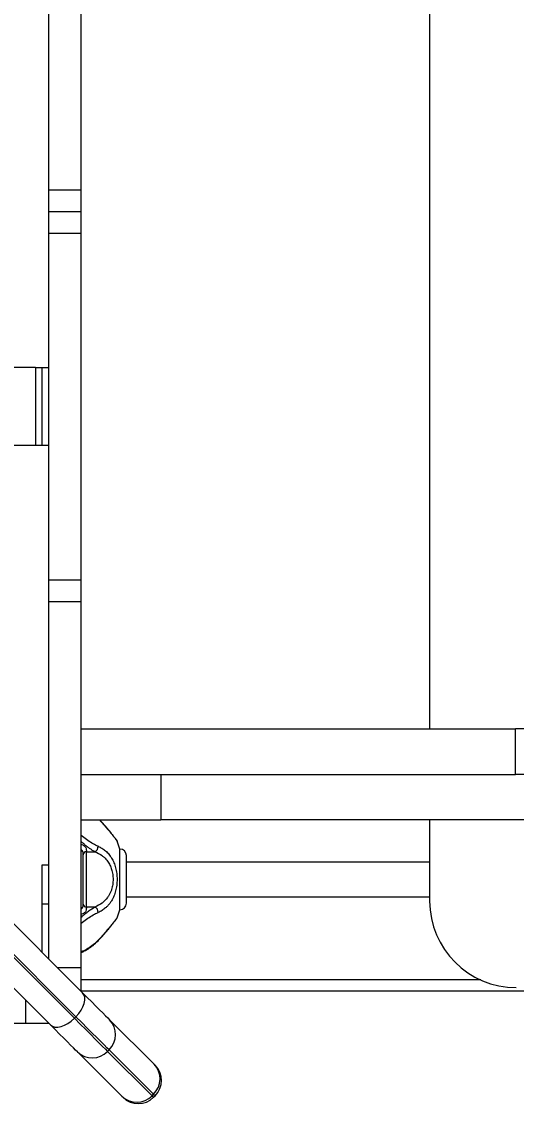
# Model space of a CAD drawing. Header units: millimetres. Extents: x -6332 to 8932, y -6739 to 7096.
# Drawn here: x -1409 to -1180, y 2846 to 3348 of the extents above; entities that cross this region are included whole.
import ezdxf

# ---------------------------------------------------------------- set-up
doc = ezdxf.new("R2010")
doc.units = ezdxf.units.MM
for name, color, linetype in [('DIKOM_ОБЪЕКТ', 7, 'Continuous'), ('DIKOM_РАЗМЕР_ЗОНА', 7, 'Continuous'), ('DIKOM_РАЗМЕР_ОБЪЕКТА', 7, 'Continuous')]:
    doc.layers.add(name, color=color, linetype=linetype)
doc.styles.add('style1', font='arial.ttf', dxfattribs={"width": 0.8})
doc.dimstyles.new('1-50', dxfattribs={"dimtxt": 300, "dimasz": 200, "dimexe": 100, "dimexo": 0, "dimgap": 100, "dimtad": 1, "dimtxsty": 'style1', "dimcen": 200, "dimclrd": 7, "dimclre": 7, "dimclrt": 7, "dimadec": 1, "dimazin": 2, "dimtfac": 1, "dimtmove": 0, "dimatfit": 2, "dimfxl": 0, "dimlwd": 25, "dimlwe": 18, "dimarcsym": 0})

# ---------------------------------------------------------------- blocks, each defined once
blk = doc.blocks.new('*D9')
at = {"layer": 'Defpoints', "color": 0, "transparency": 16777216}
for p in [(777.17, 5593.97), (-4228.73, -3389.78), (7301.72, -3389.78)]:
    blk.add_point(p, dxfattribs=at)
at = {"layer": 'DIKOM_РАЗМЕР_ОБЪЕКТА', "color": 7, "lineweight": 18, "transparency": 16777216}
for p, q in [((777.17, 5593.97), (7401.72, 5593.97)), ((-4228.73, -3389.78), (7401.72, -3389.78))]:
    blk.add_line(p, q, dxfattribs=at)
at = {"layer": 'DIKOM_РАЗМЕР_ОБЪЕКТА', "color": 7, "lineweight": 25, "transparency": 16777216}
blk.add_line((7301.72, 5393.97), (7301.72, -3189.78), dxfattribs=at)
at = {"layer": 'DIKOM_РАЗМЕР_ОБЪЕКТА', "color": 7, "transparency": 16777216}
for points in [[(7268.39, 5393.97), (7335.06, 5393.97), (7301.72, 5593.97)], [(7268.39, -3189.78), (7335.06, -3189.78), (7301.72, -3389.78)]]:
    blk.add_solid(points, dxfattribs=at)
at = {"layer": 'DIKOM_РАЗМЕР_ОБЪЕКТА', "color": 7, "transparency": 16777216, "insert": (7048.55, 1153.71), "char_height": 300, "attachment_point": 5, "rotation": 90, "style": 'style1'}
blk.add_mtext('9000', dxfattribs=at)
blk = doc.blocks.new('*D10')
at = {"layer": 'Defpoints', "color": 0, "transparency": 16777216}
for p in [(4034.78, 3636.59), (-4490.85, -1960.46), (4034.78, -5533.39)]:
    blk.add_point(p, dxfattribs=at)
at = {"layer": 'DIKOM_РАЗМЕР_ОБЪЕКТА', "color": 7, "lineweight": 18, "transparency": 16777216}
for p, q in [((4034.78, 3636.59), (4034.78, -5633.39)), ((-4490.85, -1960.46), (-4490.85, -5633.39))]:
    blk.add_line(p, q, dxfattribs=at)
at = {"layer": 'DIKOM_РАЗМЕР_ОБЪЕКТА', "color": 7, "lineweight": 25, "transparency": 16777216}
blk.add_line((-4290.85, -5533.39), (3834.78, -5533.39), dxfattribs=at)
at = {"layer": 'DIKOM_РАЗМЕР_ОБЪЕКТА', "color": 7, "transparency": 16777216}
for points in [[(-4290.85, -5500.05), (-4290.85, -5566.72), (-4490.85, -5533.39)], [(3834.78, -5500.05), (3834.78, -5566.72), (4034.78, -5533.39)]]:
    blk.add_solid(points, dxfattribs=at)
at = {"layer": 'DIKOM_РАЗМЕР_ОБЪЕКТА', "color": 7, "transparency": 16777216, "insert": (308.03, -5280.21), "char_height": 300, "attachment_point": 5, "style": 'style1'}
blk.add_mtext('8500', dxfattribs=at)
blk = doc.blocks.new('*D11')
at = {"layer": 'Defpoints', "color": 0, "transparency": 16777216}
for p in [(1114.35, 7096.35), (-4349.59, -4627.34), (8831.76, -4627.34)]:
    blk.add_point(p, dxfattribs=at)
at = {"layer": 'DIKOM_РАЗМЕР_ЗОНА', "color": 7, "lineweight": 18, "transparency": 16777216}
for p, q in [((1114.35, 7096.35), (8931.76, 7096.35)), ((-4349.59, -4627.34), (8931.76, -4627.34))]:
    blk.add_line(p, q, dxfattribs=at)
at = {"layer": 'DIKOM_РАЗМЕР_ЗОНА', "color": 7, "lineweight": 25, "transparency": 16777216}
blk.add_line((8831.76, 6896.35), (8831.76, -4427.34), dxfattribs=at)
at = {"layer": 'DIKOM_РАЗМЕР_ЗОНА', "color": 7, "transparency": 16777216}
for points in [[(8798.42, 6896.35), (8865.09, 6896.35), (8831.76, 7096.35)], [(8798.42, -4427.34), (8865.09, -4427.34), (8831.76, -4627.34)]]:
    blk.add_solid(points, dxfattribs=at)
at = {"layer": 'DIKOM_РАЗМЕР_ЗОНА', "color": 7, "transparency": 16777216, "insert": (8578.59, 1308.2), "char_height": 300, "attachment_point": 5, "rotation": 90, "style": 'style1'}
blk.add_mtext('11750', dxfattribs=at)
blk = doc.blocks.new('*D12')
at = {"layer": 'Defpoints', "color": 0, "transparency": 16777216}
for p in [(6134.38, 3354.85), (-6332, -2644.93), (6134.38, -6639)]:
    blk.add_point(p, dxfattribs=at)
at = {"layer": 'DIKOM_РАЗМЕР_ЗОНА', "color": 7, "lineweight": 18, "transparency": 16777216}
for p, q in [((6134.38, 3354.85), (6134.38, -6739)), ((-6332, -2644.93), (-6332, -6739))]:
    blk.add_line(p, q, dxfattribs=at)
at = {"layer": 'DIKOM_РАЗМЕР_ЗОНА', "color": 7, "lineweight": 25, "transparency": 16777216}
blk.add_line((-6132, -6639), (5934.38, -6639), dxfattribs=at)
at = {"layer": 'DIKOM_РАЗМЕР_ЗОНА', "color": 7, "transparency": 16777216}
for points in [[(-6132, -6605.67), (-6132, -6672.33), (-6332, -6639)], [(5934.38, -6605.67), (5934.38, -6672.33), (6134.38, -6639)]]:
    blk.add_solid(points, dxfattribs=at)
at = {"layer": 'DIKOM_РАЗМЕР_ЗОНА', "color": 7, "transparency": 16777216, "insert": (-98.81, -6385.83), "char_height": 300, "attachment_point": 5, "style": 'style1'}
blk.add_mtext('12500', dxfattribs=at)

msp = doc.modelspace()

# ---------------------------------------------------------------- linework, layer by layer
at = {"layer": 'DIKOM_ОБЪЕКТ', "color": 7, "linetype": 'Continuous', "lineweight": 15}
for p, q in [((-1220.33, 3679.087), (-1220.33, 3021.087)), ((-1396.33, 3430.087), (-1396.33, 3270.087)), ((-1381.33, 3430.087), (-1381.33, 3270.087)), ((-1381.33, 3270.087), (-1396.33, 3270.087)), ((-1396.33, 3270.087), (-1396.33, 3260.087)), ((-1381.33, 3270.087), (-1381.33, 3260.087)), ((-1381.33, 3260.087), (-1396.33, 3260.087)), ((-1396.33, 3260.087), (-1396.33, 3250.087)), ((-1381.33, 3260.087), (-1381.33, 3250.087)), ((-1381.33, 3250.087), (-1396.33, 3250.087)), ((-1396.33, 3250.087), (-1396.33, 3089.823)), ((-1381.33, 3250.087), (-1381.33, 3089.823)), ((-1402.33, 3188.087), (-1436.33, 3188.087)), ((-1402.33, 3188.087), (-1402.33, 3152.087)), ((-1402.33, 3188.087), (-1399.33, 3188.087)), ((-1399.33, 3188.087), (-1396.33, 3188.087)), ((-1399.33, 3188.087), (-1399.33, 3152.087)), ((-1402.33, 3152.087), (-1436.33, 3152.087)), ((-1399.33, 3152.087), (-1402.33, 3152.087)), ((-1396.33, 3152.087), (-1399.33, 3152.087)), ((-1381.33, 3089.823), (-1396.33, 3089.823)), ((-1396.33, 3089.823), (-1396.33, 3079.837)), ((-1381.33, 3089.823), (-1381.33, 3079.837)), ((-1381.33, 3079.837), (-1396.33, 3079.837)), ((-1396.33, 3079.837), (-1396.33, 2914.936)), ((-1381.33, 3079.837), (-1381.33, 2910.675)), ((-1381.33, 3021.087), (-1180.749, 3021.087)), ((-1180.749, 3000.087), (-1180.749, 3021.087)), ((-860.97, 3021.087), (-1180.749, 3021.087)), ((-1381.33, 3000.087), (-1180.749, 3000.087)), ((-1344.495, 3000.087), (-1344.495, 2979.087)), ((-860.97, 3000.087), (-1180.749, 3000.087)), ((-1381.33, 2979.087), (-1344.495, 2979.087)), ((-1147.777, 2979.087), (-1344.495, 2979.087)), ((-1220.33, 2979.087), (-1220.33, 2941.587)), ((-1363.33, 2937.585), (-1363.33, 2965.585)), ((-1444.138, 2962.744), (-1380.614, 2899.22)), ((-1378.83, 2964.386), (-1374.901, 2964.386)), ((-1378.83, 2938.785), (-1378.83, 2964.386)), ((-1396.33, 2958.087), (-1399.33, 2958.087)), ((-1399.33, 2958.087), (-1399.33, 2940.087)), ((-1220.33, 2959.585), (-1360.33, 2959.585)), ((-1447.861, 2950.91), (-1384.337, 2887.386)), ((-1383.629, 2888.093), (-1447.154, 2951.617)), ((-1395.463, 2884.371), (-1458.988, 2947.895)), ((-1396.33, 2940.087), (-1399.33, 2940.087)), ((-1399.33, 2940.087), (-1399.33, 2917.936)), ((-1360.33, 2943.585), (-1220.33, 2943.585)), ((-1380.881, 2938.167), (-1380.777, 2938.268)), ((-1374.901, 2938.785), (-1378.83, 2938.785)), ((-1373.41, 2923.293), (-1373.455, 2923.222)), ((-1373.403, 2923.438), (-1373.41, 2923.293)), ((-1381.33, 2910.675), (-1392.069, 2910.675)), ((-1381.33, 2910.675), (-1381.33, 2900.087)), ((-1196.693, 2905.087), (-1381.33, 2905.087)), ((-1381.33, 2900.087), (-1381.481, 2900.087)), ((-1381.33, 2900.087), (45.524, 2900.087)), ((-1406.918, 2895.826), (-1406.918, 2885.087)), ((-1379.959, 2898.293), (-1380.614, 2899.22)), ((-1380.614, 2899.22), (-1378.398, 2897.004)), ((-1379.6, 2897.13), (-1379.959, 2898.293)), ((-1379.817, 2894.281), (-1379.553, 2895.775)), ((-1379.553, 2895.775), (-1379.6, 2897.13)), ((-1378.398, 2897.004), (-1376.34, 2894.946)), ((-1376.34, 2894.946), (-1374.456, 2893.062)), ((-1382.328, 2889.551), (-1381.232, 2891.108)), ((-1381.232, 2891.108), (-1380.385, 2892.705)), ((-1380.385, 2892.705), (-1379.817, 2894.281)), ((-1374.456, 2893.062), (-1372.759, 2891.365)), ((-1372.759, 2891.365), (-1371.264, 2889.87)), ((-1371.264, 2889.87), (-1369.982, 2888.588)), ((-1576.081, 2885.087), (-1406.918, 2885.087)), ((-1406.918, 2885.087), (-1396.33, 2885.087)), ((-1396.33, 2885.238), (-1396.33, 2885.087)), ((-1388.949, 2884.141), (-1387.351, 2884.989)), ((-1387.351, 2884.989), (-1385.794, 2886.085)), ((-1385.794, 2886.085), (-1384.337, 2887.386)), ((-1384.337, 2887.386), (-1383.629, 2888.093)), ((-1384.337, 2887.386), (-1381.628, 2884.678)), ((-1383.629, 2888.093), (-1382.328, 2889.551)), ((-1380.921, 2885.385), (-1383.629, 2888.093)), ((-1378.406, 2882.869), (-1380.921, 2885.385)), ((-1369.982, 2888.588), (-1368.922, 2887.528)), ((-1368.922, 2887.528), (-1368.093, 2886.699)), ((-1368.093, 2886.699), (-1347.578, 2866.184)), ((-1395.463, 2884.371), (-1394.536, 2883.716)), ((-1393.247, 2882.155), (-1395.463, 2884.371)), ((-1394.536, 2883.716), (-1393.373, 2883.357)), ((-1393.373, 2883.357), (-1392.018, 2883.309)), ((-1391.189, 2880.097), (-1393.247, 2882.155)), ((-1392.018, 2883.309), (-1390.524, 2883.574)), ((-1389.305, 2878.212), (-1391.189, 2880.097)), ((-1390.524, 2883.574), (-1388.949, 2884.141)), ((-1381.628, 2884.678), (-1379.113, 2882.162)), ((-1379.113, 2882.162), (-1376.809, 2879.859)), ((-1376.102, 2880.566), (-1378.406, 2882.869)), ((-1376.809, 2879.859), (-1374.736, 2877.786)), ((-1374.029, 2878.493), (-1376.102, 2880.566)), ((-1387.608, 2876.516), (-1389.305, 2878.212)), ((-1386.113, 2875.021), (-1387.608, 2876.516)), ((-1384.831, 2873.738), (-1386.113, 2875.021)), ((-1374.736, 2877.786), (-1372.909, 2875.958)), ((-1372.202, 2876.665), (-1374.029, 2878.493)), ((-1372.909, 2875.958), (-1371.341, 2874.391)), ((-1370.634, 2875.098), (-1372.202, 2876.665)), ((-1369.339, 2873.803), (-1370.634, 2875.098)), ((-1383.771, 2872.679), (-1384.831, 2873.738)), ((-1382.942, 2871.85), (-1383.771, 2872.679)), ((-1362.428, 2851.335), (-1382.942, 2871.85)), ((-1371.341, 2874.391), (-1370.046, 2873.096)), ((-1370.046, 2873.096), (-1369.033, 2872.083)), ((-1368.326, 2872.79), (-1369.339, 2873.803)), ((-1369.033, 2872.083), (-1368.326, 2872.79)), ((-1369.033, 2872.083), (-1348.518, 2851.568)), ((-1347.811, 2852.275), (-1368.326, 2872.79)), ((-1347.578, 2866.184), (-1347.209, 2865.815)), ((-1347.209, 2865.815), (-1347.113, 2865.719)), ((-1362.058, 2850.966), (-1362.428, 2851.335)), ((-1361.962, 2850.869), (-1362.058, 2850.966)), ((-1348.518, 2851.568), (-1347.811, 2852.275)), ((-1347.82, 2850.869), (-1347.113, 2851.576))]:
    msp.add_line(p, q, dxfattribs=at)
for centre, radius, start, end in [((-1375.912, 2966.689), 2.516, 293.70623, 4.33404), ((-1409.574, 2951.585), 48.317, 16.84325, 21.53833), ((-1363.33, 2962.585), 3, 0, 90), ((-1381.83, 2963.843), 1.5, 0, 45.13534), ((-1378.88, 2962.936), 1.451, 88.0156, 177.85842), ((-1378.88, 2940.235), 1.451, 182.15249, 271.9735), ((-1363.33, 2940.585), 3, 270, 0), ((-1180.33, 2941.587), 40, 180, 270), ((-1381.83, 2939.327), 1.5, 314.82933, 0), ((-1375.912, 2936.481), 2.516, 355.66596, 66.29377), ((-1409.574, 2951.585), 48.317, 338.46125, 343.15675), ((-1375.168, 2879.861), 9.839, 314.05698, 44.02515), ((-1376.104, 2878.924), 9.839, 225.97442, 315.94639), ((-1354.653, 2859.346), 9.84, 314.0576, 44.02453), ((-1354.184, 2858.648), 10, 315, 45), ((-1355.589, 2858.411), 9.84, 225.97661, 315.94028), ((-1354.891, 2857.94), 10, 225, 315), ((-1616.074, 2583.36), 378.842, 44.92041, 45.06981), ((-1619.78, 2579.654), 385.084, 44.92162, 45.0686)]:
    msp.add_arc(centre, radius, start, end, dxfattribs=at)
for points, knots in [([(-1372.821, 2979.087), (-1371.858, 2978.038), (-1370.301, 2976.341), (-1368.506, 2974.204), (-1367.191, 2972.6), (-1366.107, 2971.235), (-1365.27, 2970.158), (-1364.78, 2969.519), (-1364.575, 2969.244), (-1364.632, 2969.323), (-1364.634, 2969.325)], [0, 0, 0, 0, 0.214255, 0.3466459, 0.4751351, 0.605676, 0.7361419, 0.866285, 0.9969606, 1, 1, 1, 1]), ([(-1364.919, 2969.823), (-1364.954, 2969.868), (-1365.022, 2969.958), (-1365.546, 2970.644), (-1366.344, 2971.671), (-1367.407, 2973.009), (-1368.688, 2974.571), (-1370.377, 2976.581), (-1371.811, 2978.143), (-1372.677, 2979.087)], [0, 0, 0, 0, 0.1322158, 0.264105, 0.3966384, 0.5296288, 0.6632291, 0.7965439, 1, 1, 1, 1]), ([(-1373.403, 2966.879), (-1374.161, 2967.236), (-1375.677, 2967.95), (-1378.131, 2969.55), (-1380.031, 2970.898), (-1381.101, 2971.767), (-1381.33, 2971.952)], [0, 0, 0, 0, 0.3056308, 0.6119139, 0.9168827, 1, 1, 1, 1]), ([(-1374.901, 2964.386), (-1375.246, 2964.571), (-1375.961, 2964.956), (-1377.079, 2965.697), (-1378.262, 2966.562), (-1379.426, 2967.497), (-1380.463, 2968.377), (-1381.083, 2968.945), (-1381.33, 2969.171)], [0, 0, 0, 0, 0.1753558, 0.3627155, 0.5364639, 0.7261625, 0.8911648, 1, 1, 1, 1]), ([(-1381.33, 2967.71), (-1381.191, 2967.697), (-1380.743, 2967.653), (-1380.089, 2967.336), (-1379.468, 2966.833), (-1378.967, 2966.062), (-1378.844, 2965.335), (-1378.829, 2964.745), (-1378.83, 2964.505), (-1378.83, 2964.386)], [0, 0, 0, 0, 0.0608985, 0.1954639, 0.3246158, 0.4641775, 0.7312903, 0.865633, 1, 1, 1, 1]), ([(-1380.777, 2964.902), (-1380.811, 2964.937), (-1380.897, 2965.026), (-1381.076, 2965.15), (-1381.257, 2965.21), (-1381.33, 2965.234)], [0, 0, 0, 0, 0.273446, 0.705426, 1, 1, 1, 1]), ([(-1373.403, 2966.879), (-1372.808, 2966.601), (-1371.616, 2966.044), (-1369.964, 2964.825), (-1368.471, 2963.322), (-1367.155, 2961.48), (-1366.076, 2959.361), (-1365.26, 2956.937), (-1364.73, 2954.325), (-1364.663, 2952.493), (-1364.63, 2951.585)], [0, 0, 0, 0, 0.1251318, 0.2502609, 0.3787928, 0.5003532, 0.6280769, 0.7504743, 0.8762849, 1, 1, 1, 1]), ([(-1364.63, 2969.319), (-1364.668, 2969.407), (-1364.746, 2969.586), (-1364.861, 2969.744), (-1364.92, 2969.824)], [0, 0, 0, 0, 0.4916015, 1, 1, 1, 1]), ([(-1380.33, 2951.585), (-1380.33, 2952.564), (-1380.33, 2954.552), (-1380.33, 2957.375), (-1380.33, 2959.848), (-1380.33, 2961.822), (-1380.33, 2963.164), (-1380.33, 2963.838), (-1380.33, 2963.771), (-1380.33, 2963.75)], [0, 0, 0, 0, 0.1525381, 0.3097343, 0.4669091, 0.6194727, 0.7720237, 0.9292048, 1, 1, 1, 1]), ([(-1374.901, 2964.386), (-1373.744, 2963.865), (-1372.231, 2963.185), (-1370.624, 2961.806), (-1369.787, 2960.94), (-1368.866, 2959.771), (-1367.939, 2958.223), (-1367.126, 2956.174), (-1366.592, 2953.944), (-1366.524, 2952.365), (-1366.49, 2951.585)], [0, 0, 0, 0, 0.26435, 0.3459713, 0.4245249, 0.5002391, 0.6286812, 0.7505002, 0.8766734, 1, 1, 1, 1]), ([(-1360.33, 2951.585), (-1360.33, 2952.256), (-1360.33, 2953.638), (-1360.33, 2955.688), (-1360.33, 2957.66), (-1360.33, 2959.419), (-1360.33, 2960.849), (-1360.33, 2961.864), (-1360.33, 2962.476), (-1360.33, 2962.549), (-1360.33, 2962.585)], [0, 0, 0, 0, 0.1164993, 0.2400008, 0.3686326, 0.5000016, 0.6313553, 0.7599916, 0.8834829, 1, 1, 1, 1]), ([(-1380.33, 2939.42), (-1380.33, 2939.399), (-1380.33, 2939.332), (-1380.33, 2940.006), (-1380.33, 2941.349), (-1380.33, 2943.322), (-1380.33, 2945.795), (-1380.33, 2948.619), (-1380.33, 2950.606), (-1380.33, 2951.585)], [0, 0, 0, 0, 0.0707938, 0.2279718, 0.3805312, 0.5330755, 0.6902472, 0.8474402, 1, 1, 1, 1]), ([(-1366.49, 2951.585), (-1366.523, 2950.801), (-1366.572, 2949.617), (-1366.871, 2948.092), (-1367.199, 2946.876), (-1367.668, 2945.615), (-1368.297, 2944.336), (-1369.484, 2942.477), (-1371.58, 2940.294), (-1373.752, 2939.307), (-1374.901, 2938.785)], [0, 0, 0, 0, 0.1240465, 0.1870751, 0.2511533, 0.3318784, 0.4153279, 0.5019622, 0.7365339, 1, 1, 1, 1]), ([(-1364.63, 2951.585), (-1364.661, 2950.674), (-1364.709, 2949.303), (-1365.004, 2947.526), (-1365.395, 2945.818), (-1366.085, 2943.792), (-1367.045, 2941.907), (-1368.034, 2940.45), (-1368.969, 2939.336), (-1370.145, 2938.215), (-1371.607, 2937.134), (-1372.792, 2936.578), (-1373.403, 2936.291)], [0, 0, 0, 0, 0.1240525, 0.18674, 0.2503881, 0.3728875, 0.5007657, 0.581187, 0.6645293, 0.7511614, 0.8716311, 1, 1, 1, 1]), ([(-1360.33, 2940.585), (-1360.33, 2940.621), (-1360.33, 2940.694), (-1360.33, 2941.307), (-1360.33, 2942.321), (-1360.33, 2943.752), (-1360.33, 2945.511), (-1360.33, 2947.482), (-1360.33, 2949.532), (-1360.33, 2950.914), (-1360.33, 2951.585)], [0, 0, 0, 0, 0.1165149, 0.2400116, 0.3686328, 0.5000015, 0.6313466, 0.7599761, 0.8834753, 1, 1, 1, 1]), ([(-1381.33, 2934), (-1381.083, 2934.225), (-1380.462, 2934.793), (-1379.293, 2935.786), (-1377.859, 2936.922), (-1376.316, 2938.008), (-1375.37, 2938.527), (-1374.901, 2938.785)], [0, 0, 0, 0, 0.1089635, 0.2741473, 0.5224678, 0.7627857, 1, 1, 1, 1]), ([(-1378.83, 2938.785), (-1378.826, 2938.532), (-1378.818, 2938.029), (-1378.967, 2937.106), (-1379.469, 2936.336), (-1380.09, 2935.835), (-1380.743, 2935.517), (-1381.19, 2935.474), (-1381.33, 2935.461)], [0, 0, 0, 0, 0.2687471, 0.5361223, 0.6755931, 0.8046918, 0.9388959, 1, 1, 1, 1]), ([(-1381.33, 2937.936), (-1381.255, 2937.961), (-1381.071, 2938.021), (-1380.952, 2938.113), (-1380.881, 2938.167)], [0, 0, 0, 0, 0.4092476, 1, 1, 1, 1]), ([(-1381.33, 2931.218), (-1381.095, 2931.408), (-1380.018, 2932.282), (-1378.116, 2933.631), (-1375.668, 2935.224), (-1374.159, 2935.935), (-1373.403, 2936.291)], [0, 0, 0, 0, 0.0852875, 0.390774, 0.6951516, 1, 1, 1, 1]), ([(-1373.455, 2923.222), (-1372.871, 2923.848), (-1371.706, 2925.099), (-1370.106, 2926.922), (-1368.647, 2928.645), (-1367.372, 2930.206), (-1366.312, 2931.541), (-1365.521, 2932.559), (-1365.012, 2933.224), (-1364.954, 2933.301), (-1364.926, 2933.339)], [0, 0, 0, 0, 0.126861, 0.2534053, 0.3794632, 0.5052657, 0.6304516, 0.7556761, 0.8799862, 1, 1, 1, 1]), ([(-1364.634, 2933.846), (-1364.665, 2933.805), (-1364.727, 2933.722), (-1365.255, 2933.032), (-1366.07, 2931.982), (-1367.161, 2930.608), (-1368.472, 2929.003), (-1369.962, 2927.243), (-1371.601, 2925.374), (-1372.796, 2924.09), (-1373.403, 2923.438)], [0, 0, 0, 0, 0.1223056, 0.2473047, 0.3729224, 0.4981446, 0.6236295, 0.7489846, 0.8724263, 1, 1, 1, 1]), ([(-1364.92, 2933.347), (-1364.861, 2933.427), (-1364.746, 2933.584), (-1364.668, 2933.763), (-1364.63, 2933.851)], [0, 0, 0, 0, 0.5076965, 1, 1, 1, 1]), ([(-1373.403, 2923.438), (-1374.161, 2922.696), (-1375.677, 2921.209), (-1378.131, 2919.561), (-1380.031, 2918.522), (-1381.101, 2918.193), (-1381.33, 2918.123)], [0, 0, 0, 0, 0.305646, 0.611907, 0.9168908, 1, 1, 1, 1]), ([(-1381.33, 2917.78), (-1381.259, 2917.805), (-1380.692, 2918.007), (-1379.532, 2918.573), (-1377.731, 2919.595), (-1375.624, 2921.098), (-1374.213, 2922.479), (-1373.455, 2923.222)], [0, 0, 0, 0, 0.0254687, 0.2037788, 0.4252088, 0.6910373, 1, 1, 1, 1])]:
    msp.add_open_spline(points, degree=3, knots=knots, dxfattribs=at)

# ---------------------------------------------------------------- dimensions: what is measured, and where the dimension line sits
at = {"layer": 'DIKOM_РАЗМЕР_ЗОНА'}
dim = msp.add_linear_dim(base=(8831.757, -4627.344), p1=(1114.346, 7096.351), p2=(-4349.589, -4627.344), angle=90, text='11750', dimstyle='1-50', dxfattribs=at)
dim.commit()
dim.dimension.update_dxf_attribs({"geometry": '*D11', "text_midpoint": (8831.757, 1308.196), "dimtype": 160})
dim = msp.add_linear_dim(base=(6134.379, -6639), p1=(-6332, -2644.933), p2=(6134.379, 3354.853), text='12500', dimstyle='1-50', dxfattribs=at)
dim.commit()
dim.dimension.update_dxf_attribs({"geometry": '*D12', "text_midpoint": (-98.81, -6639), "dimtype": 160})
at = {"layer": 'DIKOM_РАЗМЕР_ОБЪЕКТА'}
dim = msp.add_linear_dim(base=(7301.722, -3389.779), p1=(777.17, 5593.968), p2=(-4228.728, -3389.779), angle=90, text='9000', dimstyle='1-50', dxfattribs=at)
dim.commit()
dim.dimension.update_dxf_attribs({"geometry": '*D9', "text_midpoint": (7301.722, 1153.714), "dimtype": 160})
dim = msp.add_linear_dim(base=(4034.777, -5533.386), p1=(-4490.848, -1960.464), p2=(4034.777, 3636.587), text='8500', dimstyle='1-50', dxfattribs=at)
dim.commit()
dim.dimension.update_dxf_attribs({"geometry": '*D10', "text_midpoint": (308.034, -5533.386), "dimtype": 160})

doc.saveas('drawing.dxf')
